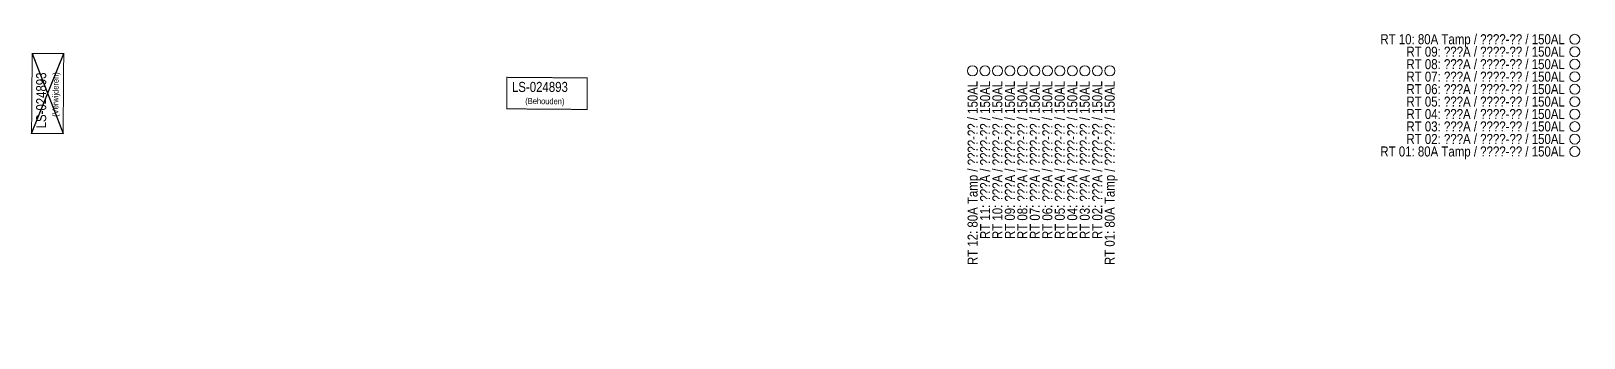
# Model space of a CAD drawing. Extents: x -24 to 1655, y -25 to 61.
# Drawn here: x 198.3 to 353.8, y 25.5 to 56.3 of the extents above; entities that cross this region are included whole.
import ezdxf
from ezdxf.enums import TextEntityAlignment as Align

# ---------------------------------------------------------------- set-up
doc = ezdxf.new("R2010")
doc.units = 0
doc.header["$MEASUREMENT"] = 0
doc.linetypes.add('DASHED', pattern=[0.75, 0.5, -0.25])
doc.layers.add('01 - Station', color=7, linetype='Continuous')
doc.layers.add('PREVIEW_DESTINATION', color=7, linetype='Continuous')
for name, color, linetype, lineweight in [('Aansluiting LS K01', 120, 'DASHED', 0), ('Aansluiting LS K02', 52, 'DASHED', 0), ('Aansluiting LS K03', 5, 'DASHED', 0), ('Aansluiting LS K06', 30, 'DASHED', 0), ('Aansluiting LS K07', 252, 'DASHED', 0), ('Aansluiting LS K08', 244, 'DASHED', 0), ('Aansluiting LS K09', 104, 'DASHED', 0), ('Aansluiting LS K10', 1, 'DASHED', 0), ('Aansluiting LS K11', 190, 'DASHED', 0), ('Aansluiting LS K12', 201, 'DASHED', 0)]:
    doc.layers.add(name, color=color, linetype=linetype, lineweight=lineweight)
doc.layers.add('Aansluiting LS K04', color=7, linetype='DASHED', lineweight=0, true_color=0x00f000)
doc.layers.add('Aansluiting LS K05', color=7, linetype='DASHED', lineweight=0, true_color=0xeb00eb)
doc.styles.add('TECHBASE_ARIAL_NOVA_LIGHT', font='ArialNova-Light.ttf')

# ---------------------------------------------------------------- blocks, each defined once
blk = doc.blocks.new('TB_LS KAST VERWIJDEREN__40955691265E_7ABCBC3D_ANL1')
at = {"layer": '01 - Station', "const_width": 0.1}
blk.add_lwpolyline([(-4.01, 1.61), (4.01, 1.55), (4.01, -1.61), (-4.01, -1.55)], close=True, dxfattribs=at)
at = {"layer": '01 - Station'}
for points in [[(-4.01, 1.61), (4.01, -1.61)], [(4.01, 1.55), (-4.01, -1.55)]]:
    blk.add_lwpolyline(points, dxfattribs=at)
at = {"style": 'TECHBASE_ARIAL_NOVA_LIGHT'}
blk.add_attdef('LS_KAST', (-3.51, 0.15), '', height=1, dxfattribs=at)
at = {"layer": '01 - Station', "insert": (-2.34, -0.46), "char_height": 0.6, "attachment_point": 1, "rotation": 359.3741, "style": 'TECHBASE_ARIAL_NOVA_LIGHT'}
blk.add_mtext_dynamic_manual_height_columns('{(Verwijderen)}', width=4.6982, gutter_width=2.5, heights=[0], dxfattribs=at)
blk = doc.blocks.new('TB_LS KAST BEHOUDEN__40955691265E_CF6EBBA4_ANL1')
at = {"layer": '01 - Station', "const_width": 0.1}
blk.add_lwpolyline([(-4.01, 1.61), (4.01, 1.55), (4.01, -1.61), (-4.01, -1.55)], close=True, dxfattribs=at)
at = {"style": 'TECHBASE_ARIAL_NOVA_LIGHT'}
blk.add_attdef('LS_KAST', (-3.51, 0.15), '', height=1, dxfattribs=at)
at = {"layer": '01 - Station', "insert": (-2.17, -0.46), "char_height": 0.6, "attachment_point": 1, "rotation": 359.3741, "style": 'TECHBASE_ARIAL_NOVA_LIGHT'}
blk.add_mtext_dynamic_manual_height_columns('{(Behouden)}', width=4.2611, gutter_width=2.5, heights=[0], dxfattribs=at)
blk = doc.blocks.new('TB_RT 1-12 LS__40955691265E_2D0FA900_ANL1_RT_BACK1')
at = {"linetype": 'DASHED'}
blk.add_wipeout([(-24.51, 8.12), (3.18, 8.12), (3.18, -7.51), (-24.51, -7.51)], dxfattribs=at)
at = {"layer": 'Aansluiting LS K01', "linetype": 'Continuous'}
blk.add_circle((2.26, -6.36), 0.5, dxfattribs=at)
at = {"layer": 'Aansluiting LS K02', "linetype": 'Continuous'}
blk.add_circle((2.26, -5.11), 0.5, dxfattribs=at)
at = {"layer": 'Aansluiting LS K03', "linetype": 'Continuous'}
blk.add_circle((2.26, -3.86), 0.5, dxfattribs=at)
at = {"layer": 'Aansluiting LS K04', "linetype": 'Continuous'}
blk.add_circle((2.26, -2.61), 0.5, dxfattribs=at)
at = {"layer": 'Aansluiting LS K05', "linetype": 'Continuous'}
blk.add_circle((2.26, -1.36), 0.5, dxfattribs=at)
at = {"layer": 'Aansluiting LS K06', "linetype": 'Continuous'}
blk.add_circle((2.26, -0.11), 0.5, dxfattribs=at)
at = {"layer": 'Aansluiting LS K07', "linetype": 'Continuous'}
blk.add_circle((2.26, 1.14), 0.5, dxfattribs=at)
at = {"layer": 'Aansluiting LS K08', "linetype": 'Continuous'}
blk.add_circle((2.26, 2.39), 0.5, dxfattribs=at)
at = {"layer": 'Aansluiting LS K09', "linetype": 'Continuous'}
blk.add_circle((2.26, 3.64), 0.5, dxfattribs=at)
at = {"layer": 'Aansluiting LS K10', "linetype": 'Continuous'}
blk.add_circle((2.26, 4.89), 0.5, dxfattribs=at)
at = {"layer": 'Aansluiting LS K11', "linetype": 'Continuous'}
blk.add_circle((2.26, 6.14), 0.5, dxfattribs=at)
at = {"layer": 'Aansluiting LS K12', "linetype": 'Continuous'}
blk.add_circle((2.26, 7.39), 0.5, dxfattribs=at)
at = {"layer": 'Aansluiting LS K01', "style": 'TECHBASE_ARIAL_NOVA_LIGHT'}
blk.add_attdef('RT_01:', text='', height=1, dxfattribs=at).set_placement((1.26, -6.85), align=Align.RIGHT)
at = {"layer": 'Aansluiting LS K02', "style": 'TECHBASE_ARIAL_NOVA_LIGHT'}
blk.add_attdef('RT_02:', text='', height=1, dxfattribs=at).set_placement((1.26, -5.6), align=Align.RIGHT)
at = {"layer": 'Aansluiting LS K03', "style": 'TECHBASE_ARIAL_NOVA_LIGHT'}
blk.add_attdef('RT_03:', text='', height=1, dxfattribs=at).set_placement((1.26, -4.35), align=Align.RIGHT)
at = {"layer": 'Aansluiting LS K04', "style": 'TECHBASE_ARIAL_NOVA_LIGHT'}
blk.add_attdef('RT_04:', text='', height=1, dxfattribs=at).set_placement((1.26, -3.1), align=Align.RIGHT)
at = {"layer": 'Aansluiting LS K05', "style": 'TECHBASE_ARIAL_NOVA_LIGHT'}
blk.add_attdef('RT_05:', text='', height=1, dxfattribs=at).set_placement((1.26, -1.85), align=Align.RIGHT)
at = {"layer": 'Aansluiting LS K06', "style": 'TECHBASE_ARIAL_NOVA_LIGHT'}
blk.add_attdef('RT_06:', text='', height=1, dxfattribs=at).set_placement((1.26, -0.6), align=Align.RIGHT)
at = {"layer": 'Aansluiting LS K07', "style": 'TECHBASE_ARIAL_NOVA_LIGHT'}
blk.add_attdef('RT_07:', text='', height=1, dxfattribs=at).set_placement((1.26, 0.65), align=Align.RIGHT)
at = {"layer": 'Aansluiting LS K08', "style": 'TECHBASE_ARIAL_NOVA_LIGHT'}
blk.add_attdef('RT_08:', text='', height=1, dxfattribs=at).set_placement((1.26, 1.9), align=Align.RIGHT)
at = {"layer": 'Aansluiting LS K09', "style": 'TECHBASE_ARIAL_NOVA_LIGHT'}
blk.add_attdef('RT_09:', text='', height=1, dxfattribs=at).set_placement((1.26, 3.15), align=Align.RIGHT)
at = {"layer": 'Aansluiting LS K10', "style": 'TECHBASE_ARIAL_NOVA_LIGHT'}
blk.add_attdef('RT_10:', text='', height=1, dxfattribs=at).set_placement((1.26, 4.4), align=Align.RIGHT)
at = {"layer": 'Aansluiting LS K11', "style": 'TECHBASE_ARIAL_NOVA_LIGHT'}
blk.add_attdef('RT_11:', text='', height=1, dxfattribs=at).set_placement((1.26, 5.63), align=Align.RIGHT)
at = {"layer": 'Aansluiting LS K12', "style": 'TECHBASE_ARIAL_NOVA_LIGHT'}
blk.add_attdef('RT_12:', text='', height=1, dxfattribs=at).set_placement((1.26, 6.88), align=Align.RIGHT)
blk = doc.blocks.new('TB_RT 1-10 LS__40955691265E_CA5A1F55_ANL1_RT_BACK1')
at = {"linetype": 'DASHED'}
blk.add_wipeout([(-23.85, 6.25), (3.84, 6.25), (3.84, -6.98), (-23.85, -6.98)], dxfattribs=at)
at = {"layer": 'Aansluiting LS K01', "linetype": 'Continuous'}
blk.add_circle((2.92, -5.83), 0.5, dxfattribs=at)
at = {"layer": 'Aansluiting LS K02', "linetype": 'Continuous'}
blk.add_circle((2.92, -4.58), 0.5, dxfattribs=at)
at = {"layer": 'Aansluiting LS K03', "linetype": 'Continuous'}
blk.add_circle((2.92, -3.33), 0.5, dxfattribs=at)
at = {"layer": 'Aansluiting LS K04', "linetype": 'Continuous'}
blk.add_circle((2.92, -2.08), 0.5, dxfattribs=at)
at = {"layer": 'Aansluiting LS K05', "linetype": 'Continuous'}
blk.add_circle((2.92, -0.83), 0.5, dxfattribs=at)
at = {"layer": 'Aansluiting LS K06', "linetype": 'Continuous'}
blk.add_circle((2.92, 0.42), 0.5, dxfattribs=at)
at = {"layer": 'Aansluiting LS K07', "linetype": 'Continuous'}
blk.add_circle((2.92, 1.67), 0.5, dxfattribs=at)
at = {"layer": 'Aansluiting LS K08', "linetype": 'Continuous'}
blk.add_circle((2.92, 2.92), 0.5, dxfattribs=at)
at = {"layer": 'Aansluiting LS K09', "linetype": 'Continuous'}
blk.add_circle((2.92, 4.17), 0.5, dxfattribs=at)
at = {"layer": 'Aansluiting LS K10', "linetype": 'Continuous'}
blk.add_circle((2.92, 5.42), 0.5, dxfattribs=at)
at = {"layer": 'Aansluiting LS K01', "style": 'TECHBASE_ARIAL_NOVA_LIGHT'}
blk.add_attdef('RT_01:', text='', height=1, dxfattribs=at).set_placement((1.92, -6.32), align=Align.RIGHT)
at = {"layer": 'Aansluiting LS K02', "style": 'TECHBASE_ARIAL_NOVA_LIGHT'}
blk.add_attdef('RT_02:', text='', height=1, dxfattribs=at).set_placement((1.92, -5.07), align=Align.RIGHT)
at = {"layer": 'Aansluiting LS K03', "style": 'TECHBASE_ARIAL_NOVA_LIGHT'}
blk.add_attdef('RT_03:', text='', height=1, dxfattribs=at).set_placement((1.92, -3.81), align=Align.RIGHT)
at = {"layer": 'Aansluiting LS K04', "style": 'TECHBASE_ARIAL_NOVA_LIGHT'}
blk.add_attdef('RT_04:', text='', height=1, dxfattribs=at).set_placement((1.92, -2.57), align=Align.RIGHT)
at = {"layer": 'Aansluiting LS K05', "style": 'TECHBASE_ARIAL_NOVA_LIGHT'}
blk.add_attdef('RT_05:', text='', height=1, dxfattribs=at).set_placement((1.92, -1.32), align=Align.RIGHT)
at = {"layer": 'Aansluiting LS K06', "style": 'TECHBASE_ARIAL_NOVA_LIGHT'}
blk.add_attdef('RT_06:', text='', height=1, dxfattribs=at).set_placement((1.92, -0.07), align=Align.RIGHT)
at = {"layer": 'Aansluiting LS K07', "style": 'TECHBASE_ARIAL_NOVA_LIGHT'}
blk.add_attdef('RT_07:', text='', height=1, dxfattribs=at).set_placement((1.92, 1.18), align=Align.RIGHT)
at = {"layer": 'Aansluiting LS K08', "style": 'TECHBASE_ARIAL_NOVA_LIGHT'}
blk.add_attdef('RT_08:', text='', height=1, dxfattribs=at).set_placement((1.92, 2.43), align=Align.RIGHT)
at = {"layer": 'Aansluiting LS K09', "style": 'TECHBASE_ARIAL_NOVA_LIGHT'}
blk.add_attdef('RT_09:', text='', height=1, dxfattribs=at).set_placement((1.92, 3.68), align=Align.RIGHT)
at = {"layer": 'Aansluiting LS K10', "style": 'TECHBASE_ARIAL_NOVA_LIGHT'}
blk.add_attdef('RT_10:', text='', height=1, dxfattribs=at).set_placement((1.92, 4.93), align=Align.RIGHT)

msp = doc.modelspace()

# ---------------------------------------------------------------- block references
at = {"layer": 'PREVIEW_DESTINATION'}
for name, p, values in [('TB_RT 1-10 LS__40955691265E_CA5A1F55_ANL1_RT_BACK1', (350, 50, 2), {'RT_10:': 'RT 10: 80A Tamp / ????-?? / 150AL', 'RT_09:': 'RT 09: ???A / ????-?? / 150AL', 'RT_08:': 'RT 08: ???A / ????-?? / 150AL', 'RT_07:': 'RT 07: ???A / ????-?? / 150AL', 'RT_06:': 'RT 06: ???A / ????-?? / 150AL', 'RT_05:': 'RT 05: ???A / ????-?? / 150AL', 'RT_04:': 'RT 04: ???A / ????-?? / 150AL', 'RT_03:': 'RT 03: ???A / ????-?? / 150AL', 'RT_02:': 'RT 02: ???A / ????-?? / 150AL', 'RT_01:': 'RT 01: 80A Tamp / ????-?? / 150AL'}), ('TB_LS KAST BEHOUDEN__40955691265E_CF6EBBA4_ANL1', (250, 50, 2), {'LS_KAST': 'LS-024893'})]:
    msp.add_blockref(name, p, dxfattribs=at).add_auto_attribs(values)
at = {"layer": 'PREVIEW_DESTINATION', "rotation": 90.00000000000001}
for name, p, values in [('TB_LS KAST VERWIJDEREN__40955691265E_7ABCBC3D_ANL1', (200, 50, 2), {'LS_KAST': 'LS-024893'}), ('TB_RT 1-12 LS__40955691265E_2D0FA900_ANL1_RT_BACK1', (300, 50, 2), {'RT_12:': 'RT 12: 80A Tamp / ????-?? / 150AL', 'RT_11:': 'RT 11: ???A / ????-?? / 150AL', 'RT_10:': 'RT 10: ???A / ????-?? / 150AL', 'RT_09:': 'RT 09: ???A / ????-?? / 150AL', 'RT_08:': 'RT 08: ???A / ????-?? / 150AL', 'RT_07:': 'RT 07: ???A / ????-?? / 150AL', 'RT_06:': 'RT 06: ???A / ????-?? / 150AL', 'RT_05:': 'RT 05: ???A / ????-?? / 150AL', 'RT_04:': 'RT 04: ???A / ????-?? / 150AL', 'RT_03:': 'RT 03: ???A / ????-?? / 150AL', 'RT_02:': 'RT 02: ???A / ????-?? / 150AL', 'RT_01:': 'RT 01: 80A Tamp / ????-?? / 150AL'})]:
    msp.add_blockref(name, p, dxfattribs=at).add_auto_attribs(values)

doc.saveas('drawing.dxf')
